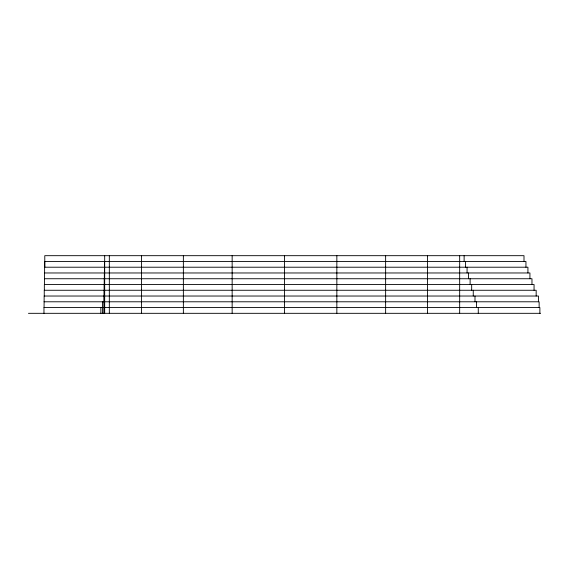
<?xml version="1.0" encoding="UTF-8"?>
<svg xmlns="http://www.w3.org/2000/svg" width="569" height="569" viewBox="0 0 569 569"><rect width="100%" height="100%" fill="white"/><g stroke="black" fill="none" stroke-linecap="round" stroke-linejoin="round"><path stroke-width="0.85" d="M104.703 267.21L527.925 267.21L527.925 272.971M104.568 272.971L529.931 272.971L529.931 278.739M44.439 278.739L531.972 278.739L531.972 284.5M104.219 290.261L536.169 290.261L536.169 296.029M104.106 296.029L538.48 296.029L538.48 301.79M44.069 301.79L103.85 301.79M103.985 301.79L539.135 301.79L539.135 307.559M28.45 313.32L540.55 313.32M539.881 313.32L539.881 307.559L43.969 307.559L43.969 313.32M534.056 290.261L534.056 284.5L44.346 284.5L44.346 290.261M525.948 267.21L525.948 261.441L44.695 261.441L44.695 267.21M523.999 261.441L523.999 255.68L44.78 255.68L44.78 267.21M478.273 307.559L478.273 313.32M476.509 301.79L476.509 307.559M474.994 296.029L474.994 301.79M473.252 290.261L473.252 296.029M471.673 284.5L471.673 290.261M470.115 278.739L470.115 284.5M468.579 272.971L468.579 278.739M467.071 267.21L467.071 272.971M465.591 261.441L465.591 267.21M464.126 255.68L464.126 261.441M459.667 255.68L459.667 313.32M427.518 255.68L427.518 313.32M385.633 255.68L385.633 313.32M336.848 255.68L336.848 313.32M284.5 255.68L284.5 313.32M232.152 255.68L232.152 313.32M183.367 255.68L183.367 313.32M141.482 255.68L141.482 313.32M109.333 255.68L109.333 313.32M104.682 255.68L104.682 313.32M104.568 261.441L104.568 267.21L44.61 267.21L44.61 272.971M104.454 267.21L104.454 272.971L44.524 272.971L44.439 284.5M104.34 272.971L104.34 278.739M104.219 278.739L104.219 284.5M104.106 284.5L104.106 290.261L44.254 290.261L44.254 296.029M103.978 290.261L103.978 296.029L44.154 296.029L44.069 307.559M103.85 296.029L103.85 313.32M102.456 301.79L102.456 313.32M100.848 307.559L100.848 313.32"/></g></svg>
